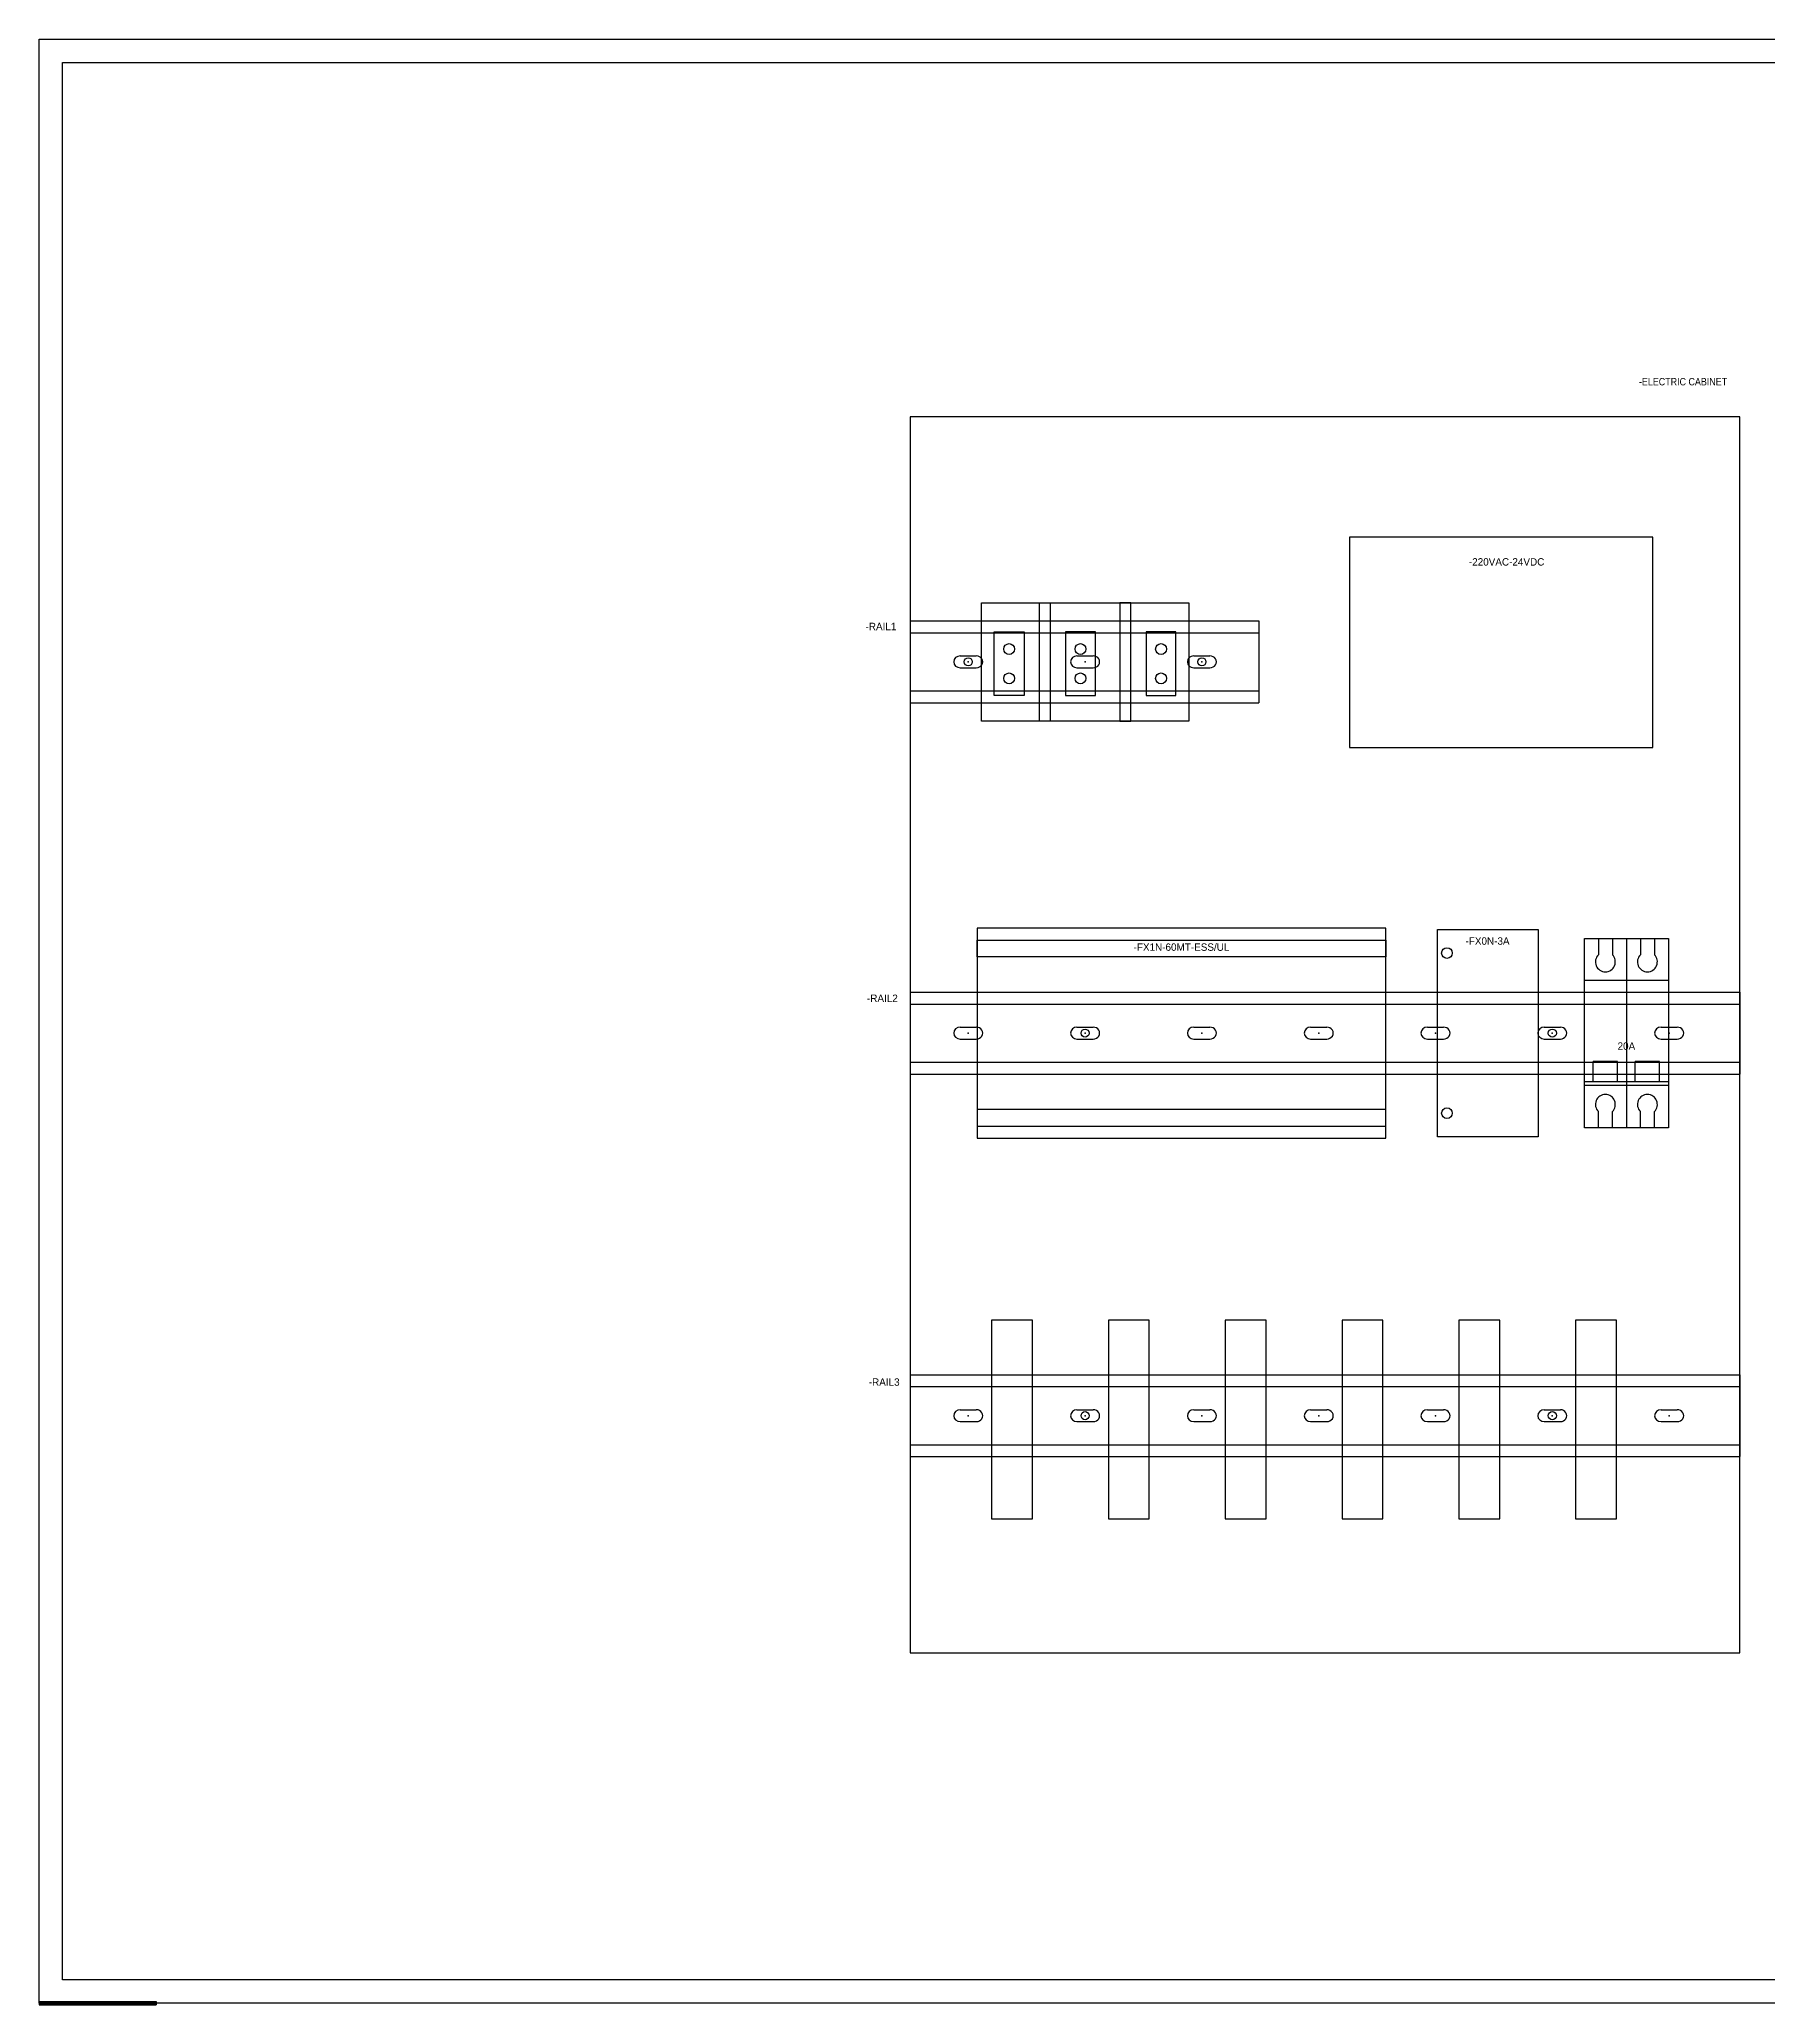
# Model space of a CAD drawing. Header units: inches. Extents: x 0 to 1189, y -1 to 841.
# Drawn here: x 0 to 740, y -1 to 841 of the extents above; entities that cross this region are included whole.
import ezdxf
from ezdxf.enums import TextEntityAlignment as Align

# ---------------------------------------------------------------- set-up
doc = ezdxf.new("R2010")
doc.units = ezdxf.units.IN
doc.header["$MEASUREMENT"] = 0
for name, color, linetype in [('PRTG', 130, 'Continuous'), ('PSYMS', 7, 'Continuous'), ('PTAG', 150, 'Continuous')]:
    doc.layers.add(name, color=color, linetype=linetype)
doc.styles.get("Standard").update_dxf_attribs({"font": 'arial.ttf'})
doc.styles.add('WD', font='txt')

# ---------------------------------------------------------------- blocks, each defined once
blk = doc.blocks.new('khung_a0')
for p, q in [((10, 10), (10, 831)), ((10, 831), (1179, 831)), ((1179, 10), (10, 10))]:
    blk.add_line(p, q)
blk.add_lwpolyline([(0, 0), (0, 841), (1189, 841), (1189, 0), (0, 0)], close=True)
for tag, p in [('SVTH', (1059.95, 36.96)), ('NGAYVE', (1089.95, 36.96)), ('GVHD', (1059.95, 28.96)), ('NGAYKTRA', (1089.95, 28.96)), ('TILE', (1163.4, 20.96)), ('PAGES', (1168.22, 12.55))]:
    blk.add_attdef(tag, p, '', height=1.8)
at = {"flags": 9}
blk.add_attdef('WD_TB', (0, 0), '', height=1.8, dxfattribs=at)
blk = doc.blocks.new('HDIN49C')
for p, q in [((0, 0.69), (39.37, 0.69)), ((0, 0.69), (0, -0.69)), ((0, 0.49), (39.37, 0.49)), ((0.84, 0.1), (1.12, 0.1)), ((2.81, 0.1), (3.09, 0.1)), ((4.78, 0.1), (5.06, 0.1)), ((6.75, 0.1), (7.03, 0.1)), ((8.72, 0.1), (9, 0.1)), ((10.69, 0.1), (10.97, 0.1)), ((12.66, 0.1), (12.94, 0.1)), ((14.63, 0.1), (14.91, 0.1)), ((16.6, 0.1), (16.88, 0.1)), ((18.57, 0.1), (18.85, 0.1)), ((20.54, 0.1), (20.82, 0.1)), ((22.51, 0.1), (22.79, 0.1)), ((24.48, 0.1), (24.76, 0.1)), ((26.45, 0.1), (26.73, 0.1)), ((28.42, 0.1), (28.7, 0.1)), ((30.39, 0.1), (30.67, 0.1)), ((32.36, 0.1), (32.64, 0.1)), ((34.33, 0.1), (34.61, 0.1)), ((36.3, 0.1), (36.58, 0.1)), ((38.27, 0.1), (38.55, 0.1)), ((39.37, 0.69), (39.37, -0.69)), ((0, -0.49), (39.37, -0.49)), ((0, -0.69), (39.37, -0.69)), ((0.84, -0.1), (1.12, -0.1)), ((2.81, -0.1), (3.09, -0.1)), ((4.78, -0.1), (5.06, -0.1)), ((6.75, -0.1), (7.03, -0.1)), ((8.72, -0.1), (9, -0.1)), ((10.69, -0.1), (10.97, -0.1)), ((12.66, -0.1), (12.94, -0.1)), ((14.63, -0.1), (14.91, -0.1)), ((16.6, -0.1), (16.88, -0.1)), ((18.57, -0.1), (18.85, -0.1)), ((20.54, -0.1), (20.82, -0.1)), ((22.51, -0.1), (22.79, -0.1)), ((24.48, -0.1), (24.76, -0.1)), ((26.45, -0.1), (26.73, -0.1)), ((28.42, -0.1), (28.7, -0.1)), ((30.39, -0.1), (30.67, -0.1)), ((32.36, -0.1), (32.64, -0.1)), ((34.33, -0.1), (34.61, -0.1)), ((36.3, -0.1), (36.58, -0.1)), ((38.27, -0.1), (38.55, -0.1))]:
    blk.add_line(p, q)
for centre in [(2.95, 0), (18.71, 0), (36.44, 0)]:
    blk.add_circle(centre, 0.068)
for centre, major_axis, start_param, end_param in [((0.84, 0), (-0.109, 0), -1.570796, 1.570794), ((1.12, 0), (-0.109, 0), 1.570794, 4.712394), ((2.81, 0), (-0.109, 0), -1.570796, 1.570794), ((3.09, 0), (-0.109, 0), 1.570794, 4.712394), ((4.78, 0), (-0.109, 0), -1.570796, 1.570794), ((5.06, 0), (0.109, 0), 4.712386, 7.853986), ((6.75, 0), (-0.109, 0), -1.570796, 1.570794), ((7.03, 0), (0.109, 0), 4.712386, 7.853986), ((8.72, 0), (-0.109, 0), -1.570796, 1.570794), ((9, 0), (-0.109, 0), 1.570794, 4.712394), ((10.69, 0), (-0.109, 0), -1.570796, 1.570794), ((10.97, 0), (-0.109, 0), 1.570794, 4.712394), ((12.66, 0), (-0.109, 0), -1.570796, 1.570794), ((12.94, 0), (-0.109, 0), 1.570794, 4.712394), ((14.63, 0), (-0.109, 0), -1.570796, 1.570794), ((14.91, 0), (-0.109, 0), 1.570794, 4.712394), ((16.6, 0), (-0.109, 0), -1.570796, 1.570794), ((16.88, 0), (-0.109, 0), 1.570794, 4.712394), ((18.57, 0), (-0.109, 0), -1.570796, 1.570794), ((18.85, 0), (-0.109, 0), 1.570794, 4.712394), ((20.54, 0), (-0.109, 0), -1.570796, 1.570794), ((20.82, 0), (-0.109, 0), 1.570794, 4.712394), ((22.51, 0), (-0.109, 0), -1.570796, 1.570794), ((22.79, 0), (-0.109, 0), 1.570794, 4.712394), ((24.48, 0), (-0.109, 0), -1.570796, 1.570794), ((24.76, 0), (-0.109, 0), 1.570794, 4.712394), ((26.45, 0), (-0.109, 0), -1.570796, 1.570794), ((26.73, 0), (-0.109, 0), 1.570794, 4.712394), ((28.42, 0), (-0.109, 0), -1.570796, 1.570794), ((28.7, 0), (-0.109, 0), 1.570794, 4.712394), ((30.39, 0), (-0.109, 0), -1.570796, 1.570794), ((30.67, 0), (-0.109, 0), 1.570794, 4.712394), ((32.36, 0), (-0.109, 0), -1.570796, 1.570794), ((32.64, 0), (0.109, 0), 4.712386, 7.853986), ((34.33, 0), (-0.109, 0), -1.570796, 1.570794), ((34.61, 0), (0.109, 0), 4.712386, 7.853986), ((36.3, 0), (-0.109, 0), -1.570796, 1.570794), ((36.58, 0), (0.109, 0), 4.712386, 7.853986), ((38.27, 0), (-0.109, 0), -1.570796, 1.570794), ((38.55, 0), (0.109, 0), 4.712386, 7.853986)]:
    blk.add_ellipse(centre, major_axis=major_axis, ratio=0.917668, start_param=start_param, end_param=end_param)
for p in [(0.98, 0), (2.95, 0), (4.92, 0), (6.89, 0), (8.86, 0), (10.83, 0), (12.8, 0), (14.77, 0), (16.74, 0), (18.71, 0), (20.68, 0), (22.65, 0), (24.62, 0), (26.59, 0), (28.56, 0), (30.53, 0), (32.5, 0), (34.47, 0), (36.44, 0), (38.41, 0)]:
    blk.add_point(p)
at = {"flags": 11}
for p in [(2.95, 0), (18.71, 0), (36.44, 0)]:
    blk.add_attdef('NC', text='', height=0.01, rotation=270, dxfattribs=at).set_placement(p, align=Align.MIDDLE)
blk = doc.blocks.new('HDIN54B')
for p, q in [((39.37, 0.69), (50, 0.69)), ((39.37, 0.69), (39.37, -0.69)), ((39.37, 0.49), (50, 0.49)), ((40.21, 0.1), (40.49, 0.1)), ((42.18, 0.1), (42.46, 0.1)), ((44.15, 0.1), (44.43, 0.1)), ((46.12, 0.1), (46.4, 0.1)), ((48.09, 0.1), (48.37, 0.1)), ((50, 0.69), (50, -0.69)), ((39.37, -0.49), (50, -0.49)), ((39.37, -0.69), (50, -0.69)), ((40.21, -0.1), (40.49, -0.1)), ((42.18, -0.1), (42.46, -0.1)), ((44.15, -0.1), (44.43, -0.1)), ((46.12, -0.1), (46.4, -0.1)), ((48.09, -0.1), (48.37, -0.1))]:
    blk.add_line(p, q)
for centre in [(40.35, 0), (48.23, 0)]:
    blk.add_circle(centre, 0.068)
for centre, major_axis, start_param, end_param in [((40.21, 0), (-0.109, 0), -1.570796, 1.570794), ((40.49, 0), (0.109, 0), 4.712386, 7.853986), ((42.18, 0), (-0.109, 0), -1.570796, 1.570794), ((42.46, 0), (0.109, 0), 4.712386, 7.853986), ((44.15, 0), (-0.109, 0), -1.570796, 1.570794), ((44.43, 0), (0.109, 0), 4.712386, 7.853986), ((46.12, 0), (-0.109, 0), -1.570796, 1.570794), ((46.4, 0), (0.109, 0), 4.712386, 7.853986), ((48.09, 0), (-0.109, 0), -1.570796, 1.570794), ((48.37, 0), (0.109, 0), 4.712386, 7.853986)]:
    blk.add_ellipse(centre, major_axis=major_axis, ratio=0.917668, start_param=start_param, end_param=end_param)
for p in [(40.35, 0), (42.32, 0), (44.29, 0), (46.26, 0), (48.23, 0)]:
    blk.add_point(p)
at = {"flags": 11}
for p in [(40.35, 0), (48.23, 0)]:
    blk.add_attdef('NC', text='', height=0.01, rotation=270, dxfattribs=at).set_placement(p, align=Align.MIDDLE)
blk = doc.blocks.new('SCHCBC602P')
for p, q in [((0, 40.5), (18, 40.5)), ((0, -40.5), (0, 40.5)), ((6.02, 40.5), (6.02, 33.55)), ((11.98, 40.5), (11.98, 33.55)), ((18, 40.5), (18, -40.5)), ((18, 40.5), (36, 40.5)), ((24.02, 40.5), (24.02, 33.55)), ((29.98, 40.5), (29.98, 33.55)), ((36, 40.5), (36, -40.5)), ((18, 22.5), (0, 22.5)), ((36, 22.5), (18, 22.5)), ((3.77, -20.81), (3.77, -12.1)), ((14.23, -12.1), (3.77, -12.1)), ((14.23, -20.81), (14.23, -12.1)), ((21.77, -20.81), (21.77, -12.1)), ((32.23, -12.1), (21.77, -12.1)), ((32.23, -20.81), (32.23, -12.1)), ((18, -20.81), (0, -20.81)), ((18, -22.5), (0, -22.5)), ((36, -20.81), (18, -20.81)), ((36, -22.5), (18, -22.5)), ((6.02, -40.5), (6.02, -33.55)), ((11.98, -40.5), (11.98, -33.55)), ((24.02, -40.5), (24.02, -33.55)), ((29.98, -40.5), (29.98, -33.55)), ((18, -40.5), (0, -40.5)), ((36, -40.5), (18, -40.5))]:
    blk.add_line(p, q)
for centre, start, end in [((9, 30.5), 134.32004, 45.67996), ((27, 30.5), 134.32004, 45.67996), ((9, -30.5), 314.32004, 225.67996), ((27, -30.5), 314.32004, 225.67996)]:
    blk.add_arc(centre, 4.27, start, end)
blk = doc.blocks.new('FX1N-60')
blk.add_lwpolyline([(0, 0), (174.99965, 0), (174.99965, 89.99982), (0, 89.99982)], close=True)
blk = doc.blocks.new('FX0N_8E')
for p, q in [((-4.064, 78.74), (39.116, 78.74)), ((-4.064, -10.16), (-4.064, 78.74)), ((39.116, 78.74), (39.116, -10.16)), ((39.116, -10.16), (-4.064, -10.16))]:
    blk.add_line(p, q)
for centre in [(0, 68.58), (0, 0)]:
    blk.add_circle(centre, 2.286)
blk = doc.blocks.new('ABBCRESB20')
blk.add_lwpolyline([(0, -42.545), (17.526, -42.545), (17.526, 42.545), (0, 42.545)], close=True)
blk = doc.blocks.new('PNL833')
at = {"layer": 'PSYMS'}
blk.add_lwpolyline([(-355.45, 0), (-355.45, -529.25), (0, -529.25), (0, 0)], close=True, dxfattribs=at)
at = {"style": 'WD', "width": 0.9, "flags": 8}
for tag, p in [('RATING1', (-178.07, -271.06)), ('RATING2', (-178.07, -275.03))]:
    blk.add_attdef(tag, text='', height=3.17, dxfattribs=at).set_placement(p, align=Align.CENTER)
blk.add_attdef('P_TAG1', text='', height=3.17, dxfattribs=at).set_placement((-178.07, -263.92), align=Align.MIDDLE_CENTER)
blk = doc.blocks.new('HDIN883')
for p, q in [((0, 17.53), (355.45, 17.53)), ((0, 17.53), (0, -17.53)), ((355.45, 17.53), (355.45, -17.53)), ((0, 12.45), (355.45, 12.45)), ((21.44, 2.54), (28.35, 2.54)), ((71.47, 2.54), (78.39, 2.54)), ((121.51, 2.54), (128.42, 2.54)), ((171.55, 2.54), (178.46, 2.54)), ((221.59, 2.54), (228.5, 2.54)), ((271.63, 2.54), (278.54, 2.54)), ((321.66, 2.54), (328.58, 2.54)), ((21.44, -2.54), (28.35, -2.54)), ((71.47, -2.54), (78.39, -2.54)), ((121.51, -2.54), (128.42, -2.54)), ((171.55, -2.54), (178.46, -2.54)), ((221.59, -2.54), (228.5, -2.54)), ((271.63, -2.54), (278.54, -2.54)), ((321.66, -2.54), (328.58, -2.54)), ((0, -12.45), (355.45, -12.45)), ((0, -17.53), (355.45, -17.53))]:
    blk.add_line(p, q)
for centre in [(74.93, 0), (275.08, 0)]:
    blk.add_circle(centre, 1.73)
for centre, start_param, end_param in [((21.44, 0), -1.570796, 1.570794), ((28.35, 0), 1.570794, 4.712394), ((71.47, 0), -1.570796, 1.570794), ((78.39, 0), 1.570794, 4.712394), ((121.51, 0), -1.570796, 1.570794), ((128.42, 0), 1.570794, 4.712394), ((171.55, 0), -1.570796, 1.570794), ((178.46, 0), 1.570794, 4.712394), ((221.59, 0), -1.570796, 1.570794), ((228.5, 0), 1.570794, 4.712394), ((271.63, 0), -1.570796, 1.570794), ((278.54, 0), 1.570794, 4.712394), ((321.66, 0), -1.570796, 1.570794), ((328.58, 0), 1.570794, 4.712394)]:
    blk.add_ellipse(centre, major_axis=(-2.77, 0), ratio=0.917668, start_param=start_param, end_param=end_param)
for p in [(24.89, 0), (74.93, 0), (124.97, 0), (175.01, 0), (225.04, 0), (275.08, 0), (325.12, 0)]:
    blk.add_point(p)
at = {"flags": 11}
for p in [(74.93, 0), (275.08, 0)]:
    blk.add_attdef('NC', text='', height=0.254, rotation=270, dxfattribs=at).set_placement(p, align=Align.MIDDLE)
blk = doc.blocks.new('HDIN907')
for p, q in [((0, 17.53), (355.45, 17.53)), ((0, 17.53), (0, -17.53)), ((355.45, 17.53), (355.45, -17.53)), ((0, 12.45), (355.45, 12.45)), ((21.44, 2.54), (28.35, 2.54)), ((71.47, 2.54), (78.39, 2.54)), ((121.51, 2.54), (128.42, 2.54)), ((171.55, 2.54), (178.46, 2.54)), ((221.59, 2.54), (228.5, 2.54)), ((271.63, 2.54), (278.54, 2.54)), ((321.66, 2.54), (328.58, 2.54)), ((21.44, -2.54), (28.35, -2.54)), ((71.47, -2.54), (78.39, -2.54)), ((121.51, -2.54), (128.42, -2.54)), ((171.55, -2.54), (178.46, -2.54)), ((221.59, -2.54), (228.5, -2.54)), ((271.63, -2.54), (278.54, -2.54)), ((321.66, -2.54), (328.58, -2.54)), ((0, -12.45), (355.45, -12.45)), ((0, -17.53), (355.45, -17.53))]:
    blk.add_line(p, q)
for centre in [(74.93, 0), (275.08, 0)]:
    blk.add_circle(centre, 1.73)
for centre, start_param, end_param in [((21.44, 0), -1.570796, 1.570794), ((28.35, 0), 1.570794, 4.712394), ((71.47, 0), -1.570796, 1.570794), ((78.39, 0), 1.570794, 4.712394), ((121.51, 0), -1.570796, 1.570794), ((128.42, 0), 1.570794, 4.712394), ((171.55, 0), -1.570796, 1.570794), ((178.46, 0), 1.570794, 4.712394), ((221.59, 0), -1.570796, 1.570794), ((228.5, 0), 1.570794, 4.712394), ((271.63, 0), -1.570796, 1.570794), ((278.54, 0), 1.570794, 4.712394), ((321.66, 0), -1.570796, 1.570794), ((328.58, 0), 1.570794, 4.712394)]:
    blk.add_ellipse(centre, major_axis=(-2.77, 0), ratio=0.917668, start_param=start_param, end_param=end_param)
for p in [(24.89, 0), (74.93, 0), (124.97, 0), (175.01, 0), (225.04, 0), (275.08, 0), (325.12, 0)]:
    blk.add_point(p)
at = {"flags": 11}
for p in [(74.93, 0), (275.08, 0)]:
    blk.add_attdef('NC', text='', height=0.254, rotation=270, dxfattribs=at).set_placement(p, align=Align.MIDDLE)
blk = doc.blocks.new('HDIN973')
for p, q in [((0, 17.53), (149.32, 17.53)), ((0, 17.53), (0, -17.53)), ((149.32, 17.53), (149.32, -17.53)), ((0, 12.45), (149.32, 12.45)), ((21.44, 2.54), (28.35, 2.54)), ((71.47, 2.54), (78.39, 2.54)), ((121.51, 2.54), (128.42, 2.54)), ((21.44, -2.54), (28.35, -2.54)), ((71.47, -2.54), (78.39, -2.54)), ((121.51, -2.54), (128.42, -2.54)), ((0, -12.45), (149.32, -12.45)), ((0, -17.53), (149.32, -17.53))]:
    blk.add_line(p, q)
for centre in [(24.89, 0), (124.97, 0)]:
    blk.add_circle(centre, 1.73)
for centre, start_param, end_param in [((21.44, 0), 1.570796, 4.712386), ((28.35, 0), 4.712386, 7.853986), ((71.47, 0), 1.570796, 4.712386), ((78.39, 0), 4.712386, 7.853986), ((121.51, 0), 1.570796, 4.712386), ((128.42, 0), 4.712386, 7.853986)]:
    blk.add_ellipse(centre, major_axis=(2.77, 0), ratio=0.917668, start_param=start_param, end_param=end_param)
for p in [(24.89, 0), (74.93, 0), (124.97, 0)]:
    blk.add_point(p)
at = {"flags": 11}
for p in [(24.89, 0), (124.97, 0)]:
    blk.add_attdef('NC', text='', height=0.254, rotation=270, dxfattribs=at).set_placement(p, align=Align.MIDDLE)
blk = doc.blocks.new('FX1N-40')
blk.add_lwpolyline([(0, 0), (130, 0), (130, 90), (0, 90)], close=True)
blk = doc.blocks.new('TERMINAL')
at = {"layer": 'PSYMS'}
for points in [[(198.86, 602.34), (287.73, 602.34), (287.73, 551.67), (198.86, 551.67)], [(223.74, 602.34), (228.34, 602.34), (228.34, 551.67), (223.74, 551.67)], [(262.85, 602.34), (258.25, 602.34), (258.25, 551.67), (262.85, 551.67)], [(204.35, 589.82), (217.17, 589.82), (217.17, 562.57), (204.35, 562.57)], [(247.73, 589.82), (234.91, 589.82), (234.91, 562.57), (247.73, 562.57)], [(282.24, 589.82), (269.42, 589.82), (269.42, 562.57), (282.24, 562.57)]]:
    blk.add_lwpolyline(points, close=True, dxfattribs=at)
for centre in [(210.76, 582.47), (241.32, 582.47), (275.83, 582.47), (210.76, 569.91), (241.32, 569.91), (275.83, 569.91)]:
    blk.add_circle(centre, 2.33, dxfattribs=at)

msp = doc.modelspace()

# ---------------------------------------------------------------- linework, layer by layer
for points in [[(401.77, 455.24), (576.77, 455.24), (576.77, 448.08), (401.77, 448.08)], [(401.77, 375.54), (576.77, 375.54), (576.77, 382.7), (401.77, 382.7)]]:
    msp.add_lwpolyline(points, close=True)

# ---------------------------------------------------------------- block references
msp.add_blockref('khung_a0', (0, 0))
at = {"layer": 'PSYMS'}
ref = msp.add_blockref('PNL833', (728.49, 679.3), dxfattribs=at)
ref.add_attrib('P_TAG1', '-ELECTRIC CABINET', dxfattribs={"layer": 'PTAG', "height": 3.175, "style": 'WD', "width": 0.9, "flags": 8}).set_placement((704.12, 694.37), align=Align.MIDDLE_CENTER)
ref = msp.add_blockref('FX1N-40', (561.19, 537.73), dxfattribs=at)
ref.add_attrib('P_TAG1', '-220VAC-24VDC', dxfattribs={"layer": 'PTAG', "height": 3.175, "style": 'WD', "flags": 8}).set_placement((628.54, 617.2), align=Align.MIDDLE_CENTER)
for name, p in [('TERMINAL', (204.68, -2.61)), ('HDIN49C', (0, 0)), ('HDIN54B', (0, 0))]:
    msp.add_blockref(name, p, dxfattribs=at)
ref = msp.add_blockref('HDIN973', (373.04, 574.39), dxfattribs=at)
ref.add_attrib('P_TAG1', '-RAIL1', dxfattribs={"layer": 'PTAG', "height": 3.175, "style": 'WD', "flags": 8}).set_placement((360.53, 589.54), align=Align.MIDDLE_CENTER)
ref = msp.add_blockref('FX1N-60', (401.77, 370.39), dxfattribs=at)
ref.add_attrib('P_TAG1', '-FX1N-60MT-ESS/UL', dxfattribs={"layer": 'PTAG', "height": 3.175, "style": 'WD', "flags": 8}).set_placement((489.27, 452.23), align=Align.MIDDLE_CENTER)
ref = msp.add_blockref('FX0N_8E', (602.99, 381.1), dxfattribs=at)
ref.add_attrib('P_TAG1', '-FX0N-3A', dxfattribs={"layer": 'PTAG', "height": 3.175, "style": 'WD', "flags": 8}).set_placement((620.37, 454.83), align=Align.MIDDLE_CENTER)
ref = msp.add_blockref('SCHCBC602P', (661.85, 415.39), dxfattribs=dict(at, rotation=3.601760861654567e-08))
ref.add_attrib('RATING1', '20A', dxfattribs={"layer": 'PRTG', "height": 3.175, "rotation": 0, "style": 'WD', "flags": 8}).set_placement((679.85, 408.24), align=Align.CENTER)
ref = msp.add_blockref('HDIN883', (373.04, 415.39), dxfattribs=at)
ref.add_attrib('P_TAG1', '-RAIL2', dxfattribs={"layer": 'PTAG', "height": 3.175, "style": 'WD', "flags": 8}).set_placement((361.15, 430.31), align=Align.MIDDLE_CENTER)
at = {"layer": 'PSYMS', "rotation": 359.9999999493439}
for p in [(407.92, 249.89), (457.96, 249.89), (508, 249.89), (558.03, 249.89), (608.07, 249.89), (658.11, 249.89)]:
    msp.add_blockref('ABBCRESB20', p, dxfattribs=at)
at = {"layer": 'PSYMS'}
ref = msp.add_blockref('HDIN907', (373.04, 251.55), dxfattribs=at)
ref.add_attrib('P_TAG1', '-RAIL3', dxfattribs={"layer": 'PTAG', "height": 3.175, "style": 'WD', "flags": 8}).set_placement((361.93, 265.96), align=Align.MIDDLE_CENTER)

doc.saveas('drawing.dxf')
